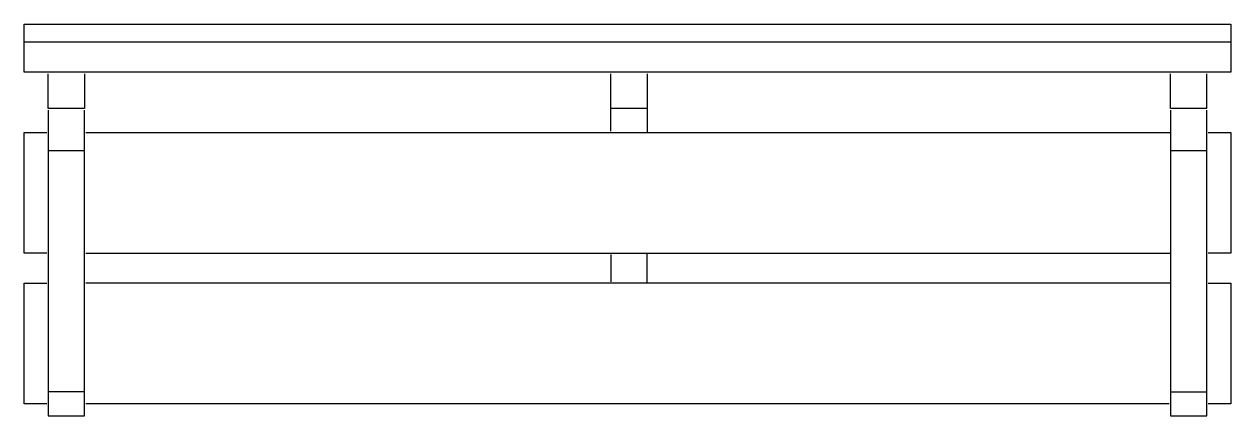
# Model space of a CAD drawing. Extents: x -1 to 1, y -0.65 to 0.
import ezdxf

# ---------------------------------------------------------------- set-up
doc = ezdxf.new("R2010")
doc.units = 0
doc.header["$LTSCALE"] = 0.375
doc.layers.get('0').update_dxf_attribs({"color": 155, "linetype": 'CONTINUOUS'})

msp = doc.modelspace()

# ---------------------------------------------------------------- linework, layer by layer
at = {"color": 0, "linetype": 'BYBLOCK'}
for p, q in [((-1, -0.08), (-1, 0)), ((-1, 0), (1, 0)), ((1, 0), (1, -0.08)), ((1, -0.03), (-1, -0.03)), ((1, -0.08), (-1, -0.08)), ((-0.96, -0.14), (-0.96, -0.0825)), ((-0.9, -0.0825), (-0.9, -0.14)), ((-0.0275, -0.1775), (-0.0275, -0.0825)), ((0.0325, -0.0825), (0.0325, -0.18)), ((0.9, -0.14), (0.9, -0.0825)), ((0.96, -0.14), (0.96, -0.0825)), ((-0.9, -0.14), (-0.96, -0.14)), ((0.0325, -0.14), (-0.0275, -0.14)), ((0.96, -0.14), (0.9, -0.14)), ((-0.96, -0.1425), (-0.96, -0.65)), ((-0.9, -0.65), (-0.9, -0.1425)), ((0.9, -0.1425), (0.9, -0.65)), ((0.96, -0.65), (0.96, -0.1425)), ((-1, -0.38), (-1, -0.18)), ((-1, -0.18), (-0.9625, -0.18)), ((-0.8975, -0.18), (0.9, -0.18)), ((0.9625, -0.18), (1, -0.18)), ((1, -0.18), (1, -0.38)), ((-0.9, -0.21), (-0.96, -0.21)), ((0.96, -0.21), (0.9, -0.21)), ((-0.9625, -0.38), (-1, -0.38)), ((-0.8975, -0.38), (0.9, -0.38)), ((0.0325, -0.43), (0.0325, -0.38)), ((1, -0.38), (0.9625, -0.38)), ((-0.0275, -0.3825), (-0.0275, -0.4275)), ((-1, -0.63), (-1, -0.43)), ((-1, -0.43), (-0.9625, -0.43)), ((0.9, -0.43), (-0.8975, -0.43)), ((0.9625, -0.43), (1, -0.43)), ((1, -0.43), (1, -0.63)), ((-0.9, -0.61), (-0.96, -0.61)), ((0.9, -0.61), (0.96, -0.61)), ((-0.9625, -0.63), (-1, -0.63)), ((0.8975, -0.63), (-0.8975, -0.63)), ((1, -0.63), (0.9625, -0.63)), ((-0.96, -0.65), (-0.9, -0.65)), ((0.9, -0.65), (0.96, -0.65))]:
    msp.add_line(p, q, dxfattribs=at)

doc.saveas('drawing.dxf')
